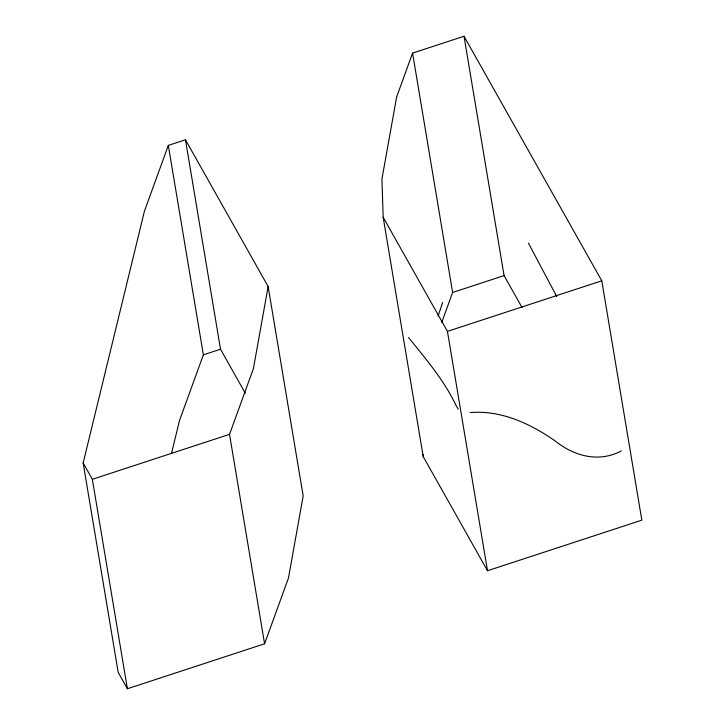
<?xml version="1.0" encoding="UTF-8"?>
<svg xmlns="http://www.w3.org/2000/svg" width="725" height="725" viewBox="0 0 725 725"><rect width="100%" height="100%" fill="white"/><g stroke="black" fill="none" stroke-linecap="round" stroke-linejoin="round"><path stroke-width="1.09" d="M268.132 286.511L253.424 368.581L229.526 434.347L264.58 643.791L127.392 688.75L118.211 672.447L83.157 463.003L144.429 211.165L168.318 145.399L185.464 139.78L268.132 286.511L303.177 495.954L288.468 578.024L264.58 643.791M171.49 453.46L179.474 420.609L203.372 354.842L168.318 145.399M438.063 315.973L442.667 302.434M412.57 53.106L396.647 96.951L381.939 179.03L383.163 217.255L423.219 456.623L487.508 570.738L641.842 520.169L601.786 280.802L464.018 36.25L412.57 53.106L452.627 292.474L441.77 322.371M621.352 450.905C598.778 462.903 574.227 456.279 554.96 440.8C530.265 423.645 500.903 409.888 470.126 412.607M203.372 354.842L220.518 349.223L245.313 393.24M452.627 292.474L504.074 275.618L522.091 307.599M383.163 217.255L447.452 331.379L601.786 280.802M83.157 463.003L92.347 479.307L229.526 434.347M408.547 337.515C425.956 359.12 444.171 380.281 456.116 405.647L458.209 409.081M528.443 243.147L556.7 296.48M464.018 36.25L504.074 275.618M447.452 331.379L487.508 570.738M185.464 139.78L220.518 349.223M92.347 479.307L127.392 688.75M423.146 454.493L423.219 456.623"/></g></svg>
